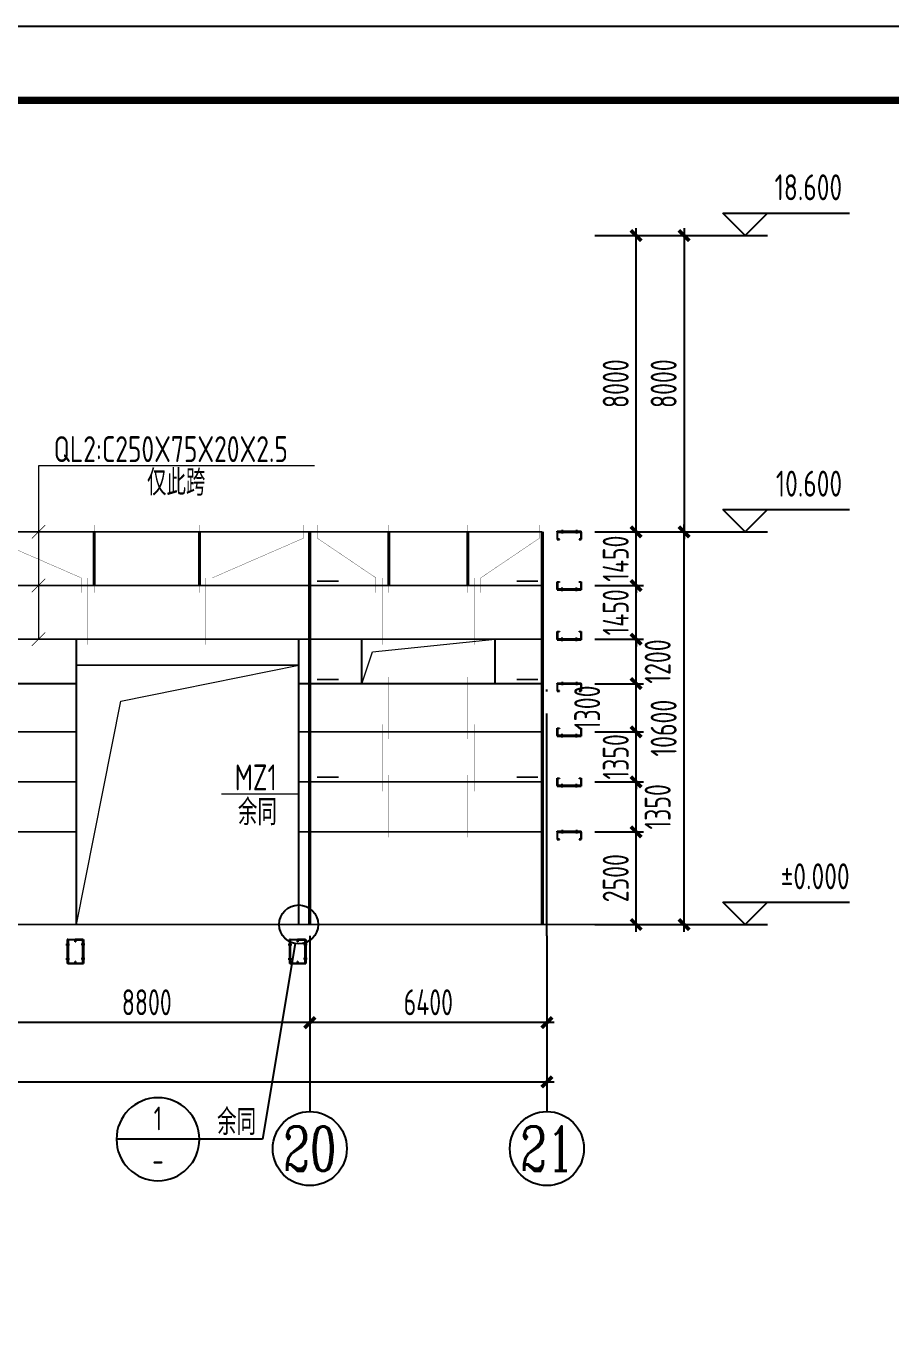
# Model space of a CAD drawing. Extents: x -3102990 to -851544, y -5293060 to -2540151.
# Drawn here: x -1603416 to -1591746, y -2648554 to -2630902 of the extents above; entities that cross this region are included whole.
import ezdxf
from ezdxf.enums import TextEntityAlignment as Align

# ---------------------------------------------------------------- set-up
doc = ezdxf.new("R2010")
doc.units = 0
doc.header["$LTSCALE"] = 1000
doc.header["$PDMODE"] = 1
doc.linetypes.add('DASH', pattern=[0.35, 0.25, -0.1])
doc.linetypes.add('DOTE', pattern=[2.42, 2, -0.2, 0.02, -0.2])
doc.layers.get('0').update_dxf_attribs({"linetype": 'CONTINUOUS'})
doc.layers.get('Defpoints').update_dxf_attribs({"linetype": 'CONTINUOUS'})
for name, color, linetype in [('AXIS', 253, 'DOTE'), ('COLU', 7, 'CONTINUOUS'), ('DIM', 3, 'CONTINUOUS'), ('NUM', 7, 'CONTINUOUS'), ('PUB_TITLE', 4, 'CONTINUOUS'), ('REIN', 1, 'CONTINUOUS'), ('TEXT', 7, 'CONTINUOUS'), ('THIN', 7, 'CONTINUOUS'), ('檩托', 151, 'CONTINUOUS')]:
    doc.layers.add(name, color=color, linetype=linetype)
doc.layers.add('yichutu', color=7, linetype='CONTINUOUS', true_color=0xffffff, plot=False)
doc.styles.add('TSSD_Axis', font='Complex.shx', dxfattribs={"width": 0.7, "bigfont": 'hztxt.shx'})
doc.styles.add('TSSD_Dimension', font='tssdeng.shx', dxfattribs={"width": 0.7, "bigfont": 'Hztxt.shx'})
doc.styles.add('TSSD_Label', font='tssdeng.shx', dxfattribs={"width": 0.75, "bigfont": 'hztxt.shx'})
doc.styles.add('TSSD_Num', font='tssdeng.shx', dxfattribs={"width": 0.75, "bigfont": 'hztxt.shx'})
doc.styles.add('TSSD_Rein', font='Tssdeng.shx', dxfattribs={"width": 0.75, "bigfont": 'hztxt.shx'})
doc.dimstyles.new('TSSD_200_100', dxfattribs={"dimtxt": 350, "dimasz": 100, "dimexe": 100, "dimexo": 250, "dimgap": 100, "dimtad": 1, "dimdec": 0, "dimlfac": 2, "dimzin": 0, "dimdsep": 46, "dimtxsty": 'TSSD_Dimension', "dimblk": 'ARCHTICK', "dimcen": 0, "dimdle": 100, "dimclrt": 7, "dimadec": 0, "dimazin": 0, "dimtfac": 1, "dimtdec": 0, "dimtix": 1, "dimtmove": 2, "dimatfit": 3, "dimfxl": 1, "dimtolj": 1, "dimtzin": 0, "dimarcsym": 0})

# ---------------------------------------------------------------- blocks, each defined once
blk = doc.blocks.new('ts_axno')
at = {"color": 0, "linetype": 'ByBlock', "lineweight": -2}
blk.add_circle((0, 0), 0.5, dxfattribs=at)
at = {"color": 0, "linetype": 'ByBlock', "lineweight": -2, "style": 'TSSD_Axis', "width": 0.7}
blk.add_attdef('A', text='', height=0.6, dxfattribs=at).set_placement((0, 0), align=Align.MIDDLE_CENTER)
blk = doc.blocks.new('_ArchTick')
at = {"color": 0, "const_width": 0.5}
blk.add_lwpolyline([(-0.71, -0.71), (0.71, 0.71)], dxfattribs=at)
blk = doc.blocks.new('*D1726')
at = {"layer": 'Defpoints', "color": 0, "ltscale": 1.5}
for p in [(-1599588, -2643181), (-1596388, -2643181), (-1599588, -2644353)]:
    blk.add_point(p, dxfattribs=at)
at = {"layer": 'DIM', "color": 0, "lineweight": -2, "ltscale": 1.5}
for p, q in [((-1599588, -2643431), (-1599588, -2644453)), ((-1596388, -2643431), (-1596388, -2644453)), ((-1596288, -2644353), (-1599688, -2644353))]:
    blk.add_line(p, q, dxfattribs=at)
at = {"layer": 'DIM', "color": 0, "lineweight": -2, "ltscale": 1.5, "xscale": 100, "yscale": 100, "zscale": 100, "rotation": 180}
blk.add_blockref('_ArchTick', (-1599588, -2644353), dxfattribs=at)
at = {"layer": 'DIM', "color": 0, "lineweight": -2, "ltscale": 1.5, "xscale": 100, "yscale": 100, "zscale": 100}
blk.add_blockref('_ArchTick', (-1596388, -2644353), dxfattribs=at)
at = {"layer": 'DIM', "color": 7, "ltscale": 1.5, "insert": (-1597988, -2644078), "char_height": 350, "attachment_point": 5, "style": 'TSSD_Dimension'}
blk.add_mtext('\\A1;6400', dxfattribs=at)
blk = doc.blocks.new('*D1727')
at = {"layer": 'Defpoints', "color": 0, "ltscale": 1.5}
for p in [(-1603988, -2643181), (-1599588, -2643181), (-1603988, -2644353)]:
    blk.add_point(p, dxfattribs=at)
at = {"layer": 'DIM', "color": 0, "lineweight": -2, "ltscale": 1.5}
for p, q in [((-1603988, -2643431), (-1603988, -2644453)), ((-1599588, -2643431), (-1599588, -2644453)), ((-1599488, -2644353), (-1604088, -2644353))]:
    blk.add_line(p, q, dxfattribs=at)
at = {"layer": 'DIM', "color": 0, "lineweight": -2, "ltscale": 1.5, "xscale": 100, "yscale": 100, "zscale": 100, "rotation": 180}
blk.add_blockref('_ArchTick', (-1603988, -2644353), dxfattribs=at)
at = {"layer": 'DIM', "color": 0, "lineweight": -2, "ltscale": 1.5, "xscale": 100, "yscale": 100, "zscale": 100}
blk.add_blockref('_ArchTick', (-1599588, -2644353), dxfattribs=at)
at = {"layer": 'DIM', "color": 7, "ltscale": 1.5, "insert": (-1601788, -2644078), "char_height": 350, "attachment_point": 5, "style": 'TSSD_Dimension'}
blk.add_mtext('\\A1;8800', dxfattribs=at)
blk = doc.blocks.new('*D1746')
at = {"layer": 'Defpoints', "color": 0, "ltscale": 1.5}
for p in [(-1672388, -2643181), (-1596388, -2643181), (-1596388, -2645153)]:
    blk.add_point(p, dxfattribs=at)
at = {"layer": 'DIM', "color": 0, "lineweight": -2, "ltscale": 1.5}
for p, q in [((-1672388, -2643431), (-1672388, -2645253)), ((-1596388, -2643431), (-1596388, -2645253)), ((-1672488, -2645153), (-1596288, -2645153))]:
    blk.add_line(p, q, dxfattribs=at)
at = {"layer": 'DIM', "color": 0, "lineweight": -2, "ltscale": 1.5, "xscale": 100, "yscale": 100, "zscale": 100, "rotation": 180}
blk.add_blockref('_ArchTick', (-1672388, -2645153), dxfattribs=at)
at = {"layer": 'DIM', "color": 0, "lineweight": -2, "ltscale": 1.5, "xscale": 100, "yscale": 100, "zscale": 100}
blk.add_blockref('_ArchTick', (-1596388, -2645153), dxfattribs=at)
at = {"layer": 'DIM', "color": 7, "ltscale": 1.5, "insert": (-1634388, -2644878), "char_height": 350, "attachment_point": 5, "style": 'TSSD_Dimension'}
blk.add_mtext('\\A1;152000', dxfattribs=at)
blk = doc.blocks.new('*D1757')
at = {"layer": 'Defpoints', "color": 0, "ltscale": 1.5}
for p in [(-1595993, -2641778), (-1595184, -2641778), (-1595993, -2643028)]:
    blk.add_point(p, dxfattribs=at)
at = {"layer": 'DIM', "color": 0, "lineweight": -2, "ltscale": 1.5}
for p, q in [((-1595743, -2641778), (-1595084, -2641778)), ((-1595184, -2643128), (-1595184, -2641678)), ((-1595743, -2643028), (-1595084, -2643028))]:
    blk.add_line(p, q, dxfattribs=at)
at = {"layer": 'DIM', "color": 0, "lineweight": -2, "ltscale": 1.5, "xscale": 100, "yscale": 100, "zscale": 100}
for p, rotation in [((-1595184, -2641778), 90), ((-1595184, -2643028), 270)]:
    blk.add_blockref('_ArchTick', p, dxfattribs=dict(at, rotation=rotation))
at = {"layer": 'DIM', "color": 7, "ltscale": 1.5, "insert": (-1595459, -2642403), "char_height": 350, "attachment_point": 5, "rotation": 90, "style": 'TSSD_Dimension'}
blk.add_mtext('\\A1;2500', dxfattribs=at)
blk = doc.blocks.new('*D1758')
at = {"layer": 'Defpoints', "color": 0, "ltscale": 1.5}
for p in [(-1595993, -2641103), (-1595184, -2641103), (-1595993, -2641778)]:
    blk.add_point(p, dxfattribs=at)
at = {"layer": 'DIM', "color": 0, "lineweight": -2, "ltscale": 1.5}
for p, q in [((-1595743, -2641103), (-1595084, -2641103)), ((-1595184, -2641878), (-1595184, -2641003)), ((-1595743, -2641778), (-1595084, -2641778))]:
    blk.add_line(p, q, dxfattribs=at)
at = {"layer": 'DIM', "color": 0, "lineweight": -2, "ltscale": 1.5, "xscale": 100, "yscale": 100, "zscale": 100}
for p, rotation in [((-1595184, -2641103), 90), ((-1595184, -2641778), 270)]:
    blk.add_blockref('_ArchTick', p, dxfattribs=dict(at, rotation=rotation))
at = {"layer": 'DIM', "color": 7, "ltscale": 1.5, "insert": (-1594893, -2641440), "char_height": 350, "attachment_point": 5, "rotation": 90, "style": 'TSSD_Dimension'}
blk.add_mtext('\\A1;1350', dxfattribs=at)
blk = doc.blocks.new('*D1759')
at = {"layer": 'Defpoints', "color": 0, "ltscale": 1.5}
for p in [(-1595993, -2640428), (-1595184, -2640428), (-1595993, -2641103)]:
    blk.add_point(p, dxfattribs=at)
at = {"layer": 'DIM', "color": 0, "lineweight": -2, "ltscale": 1.5}
for p, q in [((-1595743, -2640428), (-1595084, -2640428)), ((-1595184, -2640428), (-1595184, -2640328)), ((-1595184, -2641103), (-1595184, -2640428)), ((-1595743, -2641103), (-1595084, -2641103)), ((-1595184, -2641103), (-1595184, -2641203))]:
    blk.add_line(p, q, dxfattribs=at)
at = {"layer": 'DIM', "color": 0, "lineweight": -2, "ltscale": 1.5, "xscale": 100, "yscale": 100, "zscale": 100}
for p, rotation in [((-1595184, -2640428), 270), ((-1595184, -2641103), 90)]:
    blk.add_blockref('_ArchTick', p, dxfattribs=dict(at, rotation=rotation))
at = {"layer": 'DIM', "color": 7, "ltscale": 1.5, "insert": (-1595459, -2640765), "char_height": 350, "attachment_point": 5, "rotation": 90, "style": 'TSSD_Dimension'}
blk.add_mtext('\\A1;1350', dxfattribs=at)
blk = doc.blocks.new('*D1760')
at = {"layer": 'Defpoints', "color": 0, "ltscale": 1.5}
for p in [(-1595993, -2639778), (-1595184, -2639778), (-1595993, -2640428)]:
    blk.add_point(p, dxfattribs=at)
at = {"layer": 'DIM', "color": 0, "lineweight": -2, "ltscale": 1.5}
for p, q in [((-1595184, -2640528), (-1595184, -2639678)), ((-1595743, -2639778), (-1595084, -2639778)), ((-1595743, -2640428), (-1595084, -2640428))]:
    blk.add_line(p, q, dxfattribs=at)
at = {"layer": 'DIM', "color": 0, "lineweight": -2, "ltscale": 1.5, "xscale": 100, "yscale": 100, "zscale": 100}
for p, rotation in [((-1595184, -2639778), 90), ((-1595184, -2640428), 270)]:
    blk.add_blockref('_ArchTick', p, dxfattribs=dict(at, rotation=rotation))
at = {"layer": 'DIM', "color": 7, "ltscale": 1.5, "insert": (-1595844, -2640103), "char_height": 350, "attachment_point": 5, "rotation": 90, "style": 'TSSD_Dimension'}
blk.add_mtext('\\A1;1300', dxfattribs=at)
blk = doc.blocks.new('*D1761')
at = {"layer": 'Defpoints', "color": 0, "ltscale": 1.5}
for p in [(-1595993, -2639178), (-1595184, -2639178), (-1595993, -2639778)]:
    blk.add_point(p, dxfattribs=at)
at = {"layer": 'DIM', "color": 0, "lineweight": -2, "ltscale": 1.5}
for p, q in [((-1595743, -2639178), (-1595084, -2639178)), ((-1595184, -2639878), (-1595184, -2639078)), ((-1595743, -2639778), (-1595084, -2639778))]:
    blk.add_line(p, q, dxfattribs=at)
at = {"layer": 'DIM', "color": 0, "lineweight": -2, "ltscale": 1.5, "xscale": 100, "yscale": 100, "zscale": 100}
for p, rotation in [((-1595184, -2639178), 90), ((-1595184, -2639778), 270)]:
    blk.add_blockref('_ArchTick', p, dxfattribs=dict(at, rotation=rotation))
at = {"layer": 'DIM', "color": 7, "ltscale": 1.5, "insert": (-1594893, -2639478), "char_height": 350, "attachment_point": 5, "rotation": 90, "style": 'TSSD_Dimension'}
blk.add_mtext('\\A1;1200', dxfattribs=at)
blk = doc.blocks.new('*D1762')
at = {"layer": 'Defpoints', "color": 0, "ltscale": 1.5}
for p in [(-1595993, -2638453), (-1595184, -2638453), (-1595993, -2639178)]:
    blk.add_point(p, dxfattribs=at)
at = {"layer": 'DIM', "color": 0, "lineweight": -2, "ltscale": 1.5}
for p, q in [((-1595743, -2638453), (-1595084, -2638453)), ((-1595184, -2638453), (-1595184, -2638353)), ((-1595184, -2639178), (-1595184, -2638453)), ((-1595743, -2639178), (-1595084, -2639178)), ((-1595184, -2639178), (-1595184, -2639278))]:
    blk.add_line(p, q, dxfattribs=at)
at = {"layer": 'DIM', "color": 0, "lineweight": -2, "ltscale": 1.5, "xscale": 100, "yscale": 100, "zscale": 100}
for p, rotation in [((-1595184, -2638453), 270), ((-1595184, -2639178), 90)]:
    blk.add_blockref('_ArchTick', p, dxfattribs=dict(at, rotation=rotation))
at = {"layer": 'DIM', "color": 7, "ltscale": 1.5, "insert": (-1595459, -2638815), "char_height": 350, "attachment_point": 5, "rotation": 90, "style": 'TSSD_Dimension'}
blk.add_mtext('\\A1;1450', dxfattribs=at)
blk = doc.blocks.new('*D1763')
at = {"layer": 'Defpoints', "color": 0, "ltscale": 1.5}
for p in [(-1595993, -2637728), (-1595184, -2637728), (-1595993, -2638453)]:
    blk.add_point(p, dxfattribs=at)
at = {"layer": 'DIM', "color": 0, "lineweight": -2, "ltscale": 1.5}
for p, q in [((-1595743, -2637728), (-1595084, -2637728)), ((-1595184, -2637728), (-1595184, -2637628)), ((-1595184, -2638453), (-1595184, -2637728)), ((-1595743, -2638453), (-1595084, -2638453)), ((-1595184, -2638453), (-1595184, -2638553))]:
    blk.add_line(p, q, dxfattribs=at)
at = {"layer": 'DIM', "color": 0, "lineweight": -2, "ltscale": 1.5, "xscale": 100, "yscale": 100, "zscale": 100}
for p, rotation in [((-1595184, -2637728), 270), ((-1595184, -2638453), 90)]:
    blk.add_blockref('_ArchTick', p, dxfattribs=dict(at, rotation=rotation))
at = {"layer": 'DIM', "color": 7, "ltscale": 1.5, "insert": (-1595459, -2638090), "char_height": 350, "attachment_point": 5, "rotation": 90, "style": 'TSSD_Dimension'}
blk.add_mtext('\\A1;1450', dxfattribs=at)
blk = doc.blocks.new('*D1764')
at = {"layer": 'Defpoints', "color": 0, "ltscale": 1.5}
for p in [(-1595993, -2637728), (-1594537, -2637728), (-1595993, -2643028)]:
    blk.add_point(p, dxfattribs=at)
at = {"layer": 'DIM', "color": 0, "lineweight": -2, "ltscale": 1.5}
for p, q in [((-1595743, -2637728), (-1594437, -2637728)), ((-1594537, -2643128), (-1594537, -2637628)), ((-1595743, -2643028), (-1594437, -2643028))]:
    blk.add_line(p, q, dxfattribs=at)
at = {"layer": 'DIM', "color": 0, "lineweight": -2, "ltscale": 1.5, "xscale": 100, "yscale": 100, "zscale": 100}
for p, rotation in [((-1594537, -2637728), 90), ((-1594537, -2643028), 270)]:
    blk.add_blockref('_ArchTick', p, dxfattribs=dict(at, rotation=rotation))
at = {"layer": 'DIM', "color": 7, "ltscale": 1.5, "insert": (-1594812, -2640378), "char_height": 350, "attachment_point": 5, "rotation": 90, "style": 'TSSD_Dimension'}
blk.add_mtext('\\A1;10600', dxfattribs=at)
blk = doc.blocks.new('*D1779')
at = {"layer": 'Defpoints', "color": 0, "ltscale": 1.5}
for p in [(-1595993, -2633728), (-1595184, -2633728), (-1595993, -2637728)]:
    blk.add_point(p, dxfattribs=at)
at = {"layer": 'DIM', "color": 0, "lineweight": -2, "ltscale": 1.5}
for p, q in [((-1595743, -2633728), (-1595084, -2633728)), ((-1595184, -2637828), (-1595184, -2633628)), ((-1595743, -2637728), (-1595084, -2637728))]:
    blk.add_line(p, q, dxfattribs=at)
at = {"layer": 'DIM', "color": 0, "lineweight": -2, "ltscale": 1.5, "xscale": 100, "yscale": 100, "zscale": 100}
for p, rotation in [((-1595184, -2633728), 90), ((-1595184, -2637728), 270)]:
    blk.add_blockref('_ArchTick', p, dxfattribs=dict(at, rotation=rotation))
at = {"layer": 'DIM', "color": 7, "ltscale": 1.5, "insert": (-1595459, -2635728), "char_height": 350, "attachment_point": 5, "rotation": 90, "style": 'TSSD_Dimension'}
blk.add_mtext('\\A1;8000', dxfattribs=at)
blk = doc.blocks.new('*D1780')
at = {"layer": 'Defpoints', "color": 0, "ltscale": 1.5}
for p in [(-1595993, -2633728), (-1595993, -2637728), (-1594537, -2637728)]:
    blk.add_point(p, dxfattribs=at)
at = {"layer": 'DIM', "color": 0, "lineweight": -2, "ltscale": 1.5}
for p, q in [((-1595743, -2633728), (-1594437, -2633728)), ((-1594537, -2633628), (-1594537, -2637828)), ((-1595743, -2637728), (-1594437, -2637728))]:
    blk.add_line(p, q, dxfattribs=at)
at = {"layer": 'DIM', "color": 0, "lineweight": -2, "ltscale": 1.5, "xscale": 100, "yscale": 100, "zscale": 100}
for p, rotation in [((-1594537, -2633728), 90), ((-1594537, -2637728), 270)]:
    blk.add_blockref('_ArchTick', p, dxfattribs=dict(at, rotation=rotation))
at = {"layer": 'DIM', "color": 7, "ltscale": 1.5, "insert": (-1594812, -2635728), "char_height": 350, "attachment_point": 5, "rotation": 90, "style": 'TSSD_Dimension'}
blk.add_mtext('\\A1;8000', dxfattribs=at)
blk = doc.blocks.new('A$C3B052B7C')
at = {"layer": '檩托'}
for p, q in [((-358, 25), (-315, 25)), ((-358, 16), (-358, 25)), ((-358, 16), (-358, -98)), ((2, 16), (-358, 16)), ((2, 16), (-358, 16)), ((-354, 12), (-2, 12)), ((-354, -93), (-354, 12)), ((-315, 25), (2, 25)), ((-286, 45), (-286, -9)), ((-286, 25, 571), (-286, 12, 571)), ((-71, 45), (-71, -9)), ((-71, 25), (-71, 12)), ((-2, 12), (-2, -93)), ((2, -98), (2, 25)), ((-358, -98), (-326, -98)), ((-326, -93), (-354, -93)), ((-326, -98), (-326, -93)), ((-31, -93), (-31, -98)), ((-2, -93), (-31, -93)), ((-31, -98), (2, -98))]:
    blk.add_line(p, q, dxfattribs=at)
blk = doc.blocks.new('ts_idx')
at = {"color": 0, "linetype": 'ByBlock', "lineweight": -2}
blk.add_line((-0.5, 0), (0.5, 0), dxfattribs=at)
blk.add_circle((0, 0), 0.5, dxfattribs=at)
at = {"color": 0, "linetype": 'ByBlock', "lineweight": -2, "style": 'TSSD_Num', "width": 0.7}
for tag, p in [('1', (0, 0.25)), ('A', (0, -0.25))]:
    blk.add_attdef(tag, text='', height=0.286, dxfattribs=at).set_placement(p, align=Align.MIDDLE_CENTER)
blk = doc.blocks.new('A$C16496DF1')
at = {"layer": 'PUB_TITLE'}
blk.add_lwpolyline([(0, 0), (0, 42000), (104100, 42000), (104100, 0)], close=True, dxfattribs=at)
at = {"layer": 'PUB_TITLE', "const_width": 100}
blk.add_lwpolyline([(103100, 1000), (103100, 41000), (713, 41000), (713, 1000), (103100, 1000)], dxfattribs=at)
blk = doc.blocks.new('yct-1041-420-104100-42000-100-2006.0')
at = {"layer": 'yichutu', "color": 7, "true_color": 0xffffff}
blk.add_lwpolyline([(0, 0), (0, 42000), (104100, 42000), (104100, 0)], close=True, dxfattribs=at)

msp = doc.modelspace()

# ---------------------------------------------------------------- linework, layer by layer
at = {"layer": 'AXIS', "ltscale": 1.5}
msp.add_line((-1596387.93, -2643181.1), (-1596387.93, -2639855.75), dxfattribs=at)
at = {"layer": 'COLU', "linetype": 'ByBlock', "const_width": 45}
for points in [[(-1599587.93, -2637727.57), (-1599587.93, -2643027.57)], [(-1596447.93, -2637727.57), (-1596447.93, -2643027.57)]]:
    msp.add_lwpolyline(points, dxfattribs=at)
at = {"layer": 'NUM', "ltscale": 1.5}
for p, q in [((-1599587.93, -2643181.1), (-1599587.93, -2645553.4)), ((-1596387.93, -2643181.1), (-1596387.93, -2645553.4))]:
    msp.add_line(p, q, dxfattribs=at)
at = {"layer": 'REIN', "color": 0, "lineweight": 5}
for p, q in [((-1598741.92, -2639346.69), (-1597087.93, -2639177.57)), ((-1598887.93, -2639777.57), (-1598741.92, -2639346.69)), ((-1602136.23, -2640014.32), (-1599737.93, -2639527.57)), ((-1602737.93, -2643027.57), (-1602136.23, -2640014.32))]:
    msp.add_line(p, q, dxfattribs=at)
at = {"layer": 'REIN', "color": 0, "lineweight": 5, "const_width": 25}
for points in [[(-1596447.93, -2637727.57), (-1672327.93, -2637727.57)], [(-1596447.93, -2638452.57), (-1672327.93, -2638452.57)], [(-1596447.93, -2639177.57), (-1668837.93, -2639177.57)], [(-1602737.93, -2639527.57), (-1602737.93, -2639177.57)], [(-1599737.93, -2639527.57), (-1599737.93, -2639177.57)], [(-1602737.93, -2639777.57), (-1668837.93, -2639777.57)], [(-1596447.93, -2639777.57), (-1599737.93, -2639777.57)], [(-1602737.93, -2640427.57), (-1668837.93, -2640427.57)], [(-1596447.93, -2640427.57), (-1599737.93, -2640427.57)], [(-1602737.93, -2641102.57), (-1668837.93, -2641102.57)], [(-1596447.93, -2641102.57), (-1599737.93, -2641102.57)], [(-1602737.93, -2641777.57), (-1668837.93, -2641777.57)], [(-1596447.93, -2641777.57), (-1599737.93, -2641777.57)], [(-1672864.35, -2643027.57), (-1595699.33, -2643027.57)]]:
    msp.add_lwpolyline(points, dxfattribs=at)
at = {"layer": 'REIN', "color": 3, "linetype": 'ByBlock'}
for points, const_width in [([(-1603897.81, -2637635.88), (-1603897.81, -2637816.1), (-1602672.23, -2638349.36), (-1602672.23, -2638549.05)], 4), ([(-1602497.26, -2637727.57), (-1602497.26, -2638452.57)], 40), ([(-1602497.26, -2638549.05), (-1602497.26, -2637635.88)], 4), ([(-1601078.59, -2637727.57), (-1601078.59, -2638452.57)], 40), ([(-1601078.59, -2638549.05), (-1601078.59, -2637635.88)], 4), ([(-1599678.05, -2637635.88), (-1599678.05, -2637816.1), (-1600903.62, -2638349.36), (-1600903.62, -2638549.05)], 4), ([(-1599483.49, -2637635.88), (-1599483.49, -2637816.1), (-1598695.41, -2638349.36), (-1598695.41, -2638549.05)], 4), ([(-1598520.44, -2637727.57), (-1598520.44, -2638452.57)], 40), ([(-1598520.44, -2638549.05), (-1598520.44, -2637635.88)], 4), ([(-1597455.41, -2637727.57), (-1597455.41, -2638452.57)], 40), ([(-1597455.41, -2638549.05), (-1597455.41, -2637635.88)], 4), ([(-1596492.37, -2637635.88), (-1596492.37, -2637816.1), (-1597280.44, -2638349.36), (-1597280.44, -2638549.05)], 4), ([(-1602584.74, -2638351.44), (-1602584.74, -2639249.88)], 4), ([(-1600991.11, -2638351.44), (-1600991.11, -2639249.88)], 4), ([(-1598607.93, -2638351.44), (-1598607.93, -2639249.88)], 4), ([(-1597367.93, -2638351.44), (-1597367.93, -2639249.88)], 4), ([(-1598520.44, -2640525.58), (-1598520.44, -2639685.88)], 4), ([(-1597455.41, -2640525.58), (-1597455.41, -2639685.88)], 4), ([(-1598607.93, -2640327.97), (-1598607.93, -2641229.8)], 4), ([(-1597367.93, -2640327.97), (-1597367.93, -2641229.8)], 4), ([(-1598520.44, -2641850.58), (-1598520.44, -2641010.88)], 4), ([(-1597455.41, -2641850.58), (-1597455.41, -2641010.88)], 4)]:
    msp.add_lwpolyline(points, dxfattribs=dict(at, const_width=const_width))
at = {"layer": 'REIN', "color": 2, "linetype": 'DASH', "ltscale": 0.4, "const_width": 20}
for points in [[(-1599489.07, -2638394.5), (-1599199.91, -2638394.5)], [(-1596795, -2638394.5), (-1596505.84, -2638394.5)], [(-1599489.07, -2639720.56), (-1599199.91, -2639720.56)], [(-1596795, -2639720.56), (-1596505.84, -2639720.56)], [(-1599489.07, -2641039.72), (-1599199.91, -2641039.72)], [(-1596795, -2641039.72), (-1596505.84, -2641039.72)]]:
    msp.add_lwpolyline(points, dxfattribs=at)
at = {"layer": 'REIN', "color": 0, "lineweight": 5, "const_width": 25}
for points in [[(-1598887.93, -2639177.57), (-1597087.93, -2639177.57), (-1597087.93, -2639777.57), (-1598887.93, -2639777.57)], [(-1602737.93, -2639527.57), (-1599737.93, -2639527.57), (-1599737.93, -2643027.57), (-1602737.93, -2643027.57)]]:
    msp.add_lwpolyline(points, close=True, dxfattribs=at)
at = {"layer": 'TEXT', "lineweight": 9}
for p, q in [((-1603249.2, -2636834.99), (-1603249.2, -2639177.57)), ((-1599524.25, -2636834.99), (-1603249.2, -2636834.99))]:
    msp.add_line(p, q, dxfattribs=at)
at = {"layer": 'TEXT', "lineweight": 5}
msp.add_line((-1599737.93, -2641270.2), (-1600778.68, -2641270.2), dxfattribs=at)
at = {"layer": 'TEXT', "lineweight": 9, "const_width": 10}
for points in [[(-1603158.99, -2637637.35), (-1603339.42, -2637817.78)], [(-1603158.99, -2638362.35), (-1603339.42, -2638542.78)], [(-1603158.99, -2639087.35), (-1603339.42, -2639267.78)]]:
    msp.add_lwpolyline(points, dxfattribs=at)
at = {"layer": 'THIN'}
for p, q in [((-1593712.5, -2633727.57), (-1594012.5, -2633427.57)), ((-1594012.5, -2633427.57), (-1593412.5, -2633427.57)), ((-1593712.5, -2633727.57), (-1593412.5, -2633427.57)), ((-1593412.5, -2633427.57), (-1592301.93, -2633427.57)), ((-1594665.11, -2633727.57), (-1593412.5, -2633727.57)), ((-1593712.5, -2633727.57), (-1593712.5, -2633727.57)), ((-1593712.5, -2637727.57), (-1594012.5, -2637427.57)), ((-1594012.5, -2637427.57), (-1593412.5, -2637427.57)), ((-1593712.5, -2637727.57), (-1593412.5, -2637427.57)), ((-1593412.5, -2637427.57), (-1592301.93, -2637427.57)), ((-1594665.11, -2637727.57), (-1593412.5, -2637727.57)), ((-1593712.5, -2637727.57), (-1593712.5, -2637727.57)), ((-1593712.5, -2643027.57), (-1594012.5, -2642727.57)), ((-1594012.5, -2642727.57), (-1593412.5, -2642727.57)), ((-1593712.5, -2643027.57), (-1593412.5, -2642727.57)), ((-1593412.5, -2642727.57), (-1592301.93, -2642727.57)), ((-1594665.11, -2643027.57), (-1593412.5, -2643027.57)), ((-1593712.5, -2643027.57), (-1593712.5, -2643027.57)), ((-1599783.62, -2643286.6), (-1600228.26, -2645927.08)), ((-1600228.26, -2645927.08), (-1601077.36, -2645927.08))]:
    msp.add_line(p, q, dxfattribs=at)
msp.add_circle((-1599737.93, -2643027.57), 263.03, dxfattribs=at)

# ---------------------------------------------------------------- block references
at = {"ltscale": 1.5}
msp.add_blockref('A$C16496DF1', (-1678431.92, -2672902.4), dxfattribs=at)
at = {"layer": 'NUM'}
ref = msp.add_blockref('ts_axno', (-1599587.93, -2646053.4), dxfattribs=dict(at, xscale=1000, yscale=1000, zscale=1000))
ref.add_attrib('20', '20', dxfattribs={"height": 600, "style": 'TSSD_Axis', "width": 0.7}).set_placement((-1599587.93, -2646053.4), align=Align.MIDDLE_CENTER)
ref = msp.add_blockref('ts_axno', (-1596387.93, -2646053.4), dxfattribs=dict(at, xscale=1000, yscale=1000, zscale=1000))
ref.add_attrib('21', '21', dxfattribs={"height": 600, "style": 'TSSD_Axis', "width": 0.7}).set_placement((-1596387.93, -2646053.4), align=Align.MIDDLE_CENTER)
at = {"layer": 'REIN', "lineweight": 5, "ltscale": 1.5, "xscale": 0.8999999999068677, "zscale": 0.8999999999999999}
for p, yscale in [((-1595925.41, -2637741.69), 0.900000000372529), ((-1595925.41, -2639791.69), 0.900000000372529), ((-1595925.41, -2641791.69), 0.9000000000232831)]:
    msp.add_blockref('A$C3B052B7C', p, dxfattribs=dict(at, yscale=yscale))
at = {"layer": 'REIN', "lineweight": 5, "ltscale": 1.5, "zscale": 0.8999999999999999}
for p, xscale, yscale, rotation in [((-1595925.41, -2638489.39), -0.8999999999068677, 0.900000000372529, 180), ((-1595925.41, -2639163.45), -0.8999999999068677, 0.900000000372529, 180), ((-1595925.41, -2640464.39), -0.8999999999068677, 0.900000000372529, 180), ((-1595925.41, -2641139.39), -0.8999999999068677, 0.900000000372529, 180), ((-1602839.93, -2643554.58), -0.8999999999068677, 0.8999999999068677, 90), ((-1602664.39, -2643554.58), 0.8999999999068677, 0.8999999999068677, 270), ((-1599839.93, -2643554.58), -0.8999999999068677, 0.8999999999068677, 90), ((-1599664.39, -2643554.58), 0.8999999999068677, 0.8999999999068677, 270)]:
    msp.add_blockref('A$C3B052B7C', p, dxfattribs=dict(at, xscale=xscale, yscale=yscale, rotation=rotation))
at = {"layer": 'THIN'}
ref = msp.add_blockref('ts_idx', (-1601637.36, -2645927.08), dxfattribs=dict(at, xscale=-1120, yscale=1120, zscale=1120))
ref.add_attrib('1', '1', dxfattribs={"height": 320, "style": 'TSSD_Num', "width": 0.75}).set_placement((-1601637.36, -2645647.08), align=Align.MIDDLE_CENTER)
ref.add_attrib('-', '-', dxfattribs={"height": 320, "style": 'TSSD_Num', "width": 0.75}).set_placement((-1601637.36, -2646207.08), align=Align.MIDDLE_CENTER)
at = {"layer": 'yichutu'}
msp.add_blockref('yct-1041-420-104100-42000-100-2006.0', (-1678431.92, -2672902.4), dxfattribs=at)

# ---------------------------------------------------------------- texts
at = {"layer": 'TEXT', "lineweight": 9, "style": 'TSSD_Rein', "width": 0.75}
for s, p in [('QL2:C250X75X20X2.5', (-1603044.85, -2636786.48, 58.52)), ('仅此跨', (-1601784.79, -2637238.34, 58.52))]:
    msp.add_text(s, height=350, dxfattribs=at).set_placement(p)
at = {"layer": 'TEXT', "lineweight": 5, "style": 'TSSD_Rein', "width": 0.75}
for s, p in [('MZ1', (-1600600.99, -2641218.01)), ('余同', (-1600557.82, -2641687.46))]:
    msp.add_text(s, height=350, dxfattribs=at).set_placement(p)
at = {"layer": 'TEXT', "style": 'TSSD_Rein', "width": 0.75}
msp.add_text('余同', height=350, dxfattribs=at).set_placement((-1600839.01, -2645869.21))
at = {"layer": 'THIN', "style": 'TSSD_Label', "width": 0.75}
for s, p in [('18.600', (-1592402.89, -2633357.57)), ('10.600', (-1592402.89, -2637357.57)), ('%%p0.000', (-1592301.93, -2642657.57))]:
    msp.add_text(s, height=350, dxfattribs=at).set_placement(p, align=Align.BOTTOM_RIGHT)

# ---------------------------------------------------------------- dimensions: what is measured, and where the dimension line sits
at = {"layer": 'DIM', "ltscale": 1.5}
for base, p1, p2, angle, picture, middle in [((-1595184.32, -2633727.57), (-1595993.4, -2637727.57), (-1595993.4, -2633727.57), 90, '*D1779', (-1595459.32, -2635727.57)), ((-1594537.31, -2637727.57), (-1595993.4, -2633727.57), (-1595993.4, -2637727.57), 90, '*D1780', (-1594812.31, -2635727.57)), ((-1595184.32, -2637727.57), (-1595993.4, -2638452.57), (-1595993.4, -2637727.57), 90, '*D1763', (-1595459.32, -2638090.07)), ((-1594537.31, -2637727.57), (-1595993.4, -2643027.57), (-1595993.4, -2637727.57), 90, '*D1764', (-1594812.31, -2640377.57)), ((-1595184.32, -2638452.57), (-1595993.4, -2639177.57), (-1595993.4, -2638452.57), 90, '*D1762', (-1595459.32, -2638815.07)), ((-1595184.32, -2640427.57), (-1595993.4, -2641102.57), (-1595993.4, -2640427.57), 90, '*D1759', (-1595459.32, -2640765.07)), ((-1595184.32, -2641777.57), (-1595993.4, -2643027.57), (-1595993.4, -2641777.57), 90, '*D1757', (-1595459.32, -2642402.57)), ((-1596387.93, -2645153.4), (-1672387.93, -2643181.1), (-1596387.93, -2643181.1), 180, '*D1746', (-1634387.93, -2644878.4)), ((-1603987.93, -2644353.4), (-1599587.93, -2643181.1), (-1603987.93, -2643181.1), 180, '*D1727', (-1601787.93, -2644078.4)), ((-1599587.93, -2644353.4), (-1596387.93, -2643181.1), (-1599587.93, -2643181.1), 180, '*D1726', (-1597987.93, -2644078.4))]:
    dim = msp.add_linear_dim(base=base, p1=p1, p2=p2, angle=angle, dimstyle='TSSD_200_100', dxfattribs=at)
    dim.commit()
    dim.dimension.update_dxf_attribs({"geometry": picture, "text_midpoint": middle})
for base, p1, p2, picture, middle in [((-1595184.32, -2639177.57), (-1595993.4, -2639777.57), (-1595993.4, -2639177.57), '*D1761', (-1594892.65, -2639477.57)), ((-1595184.32, -2639777.57), (-1595993.4, -2640427.57), (-1595993.4, -2639777.57), '*D1760', (-1595844.32, -2640102.57)), ((-1595184.32, -2641102.57), (-1595993.4, -2641777.57), (-1595993.4, -2641102.57), '*D1758', (-1594892.65, -2641440.07))]:
    dim = msp.add_linear_dim(base=base, p1=p1, p2=p2, angle=90, dimstyle='TSSD_200_100', dxfattribs=at)
    dim.commit()
    dim.dimension.update_dxf_attribs({"geometry": picture, "text_midpoint": middle, "dimtype": 160})

doc.saveas('drawing.dxf')
